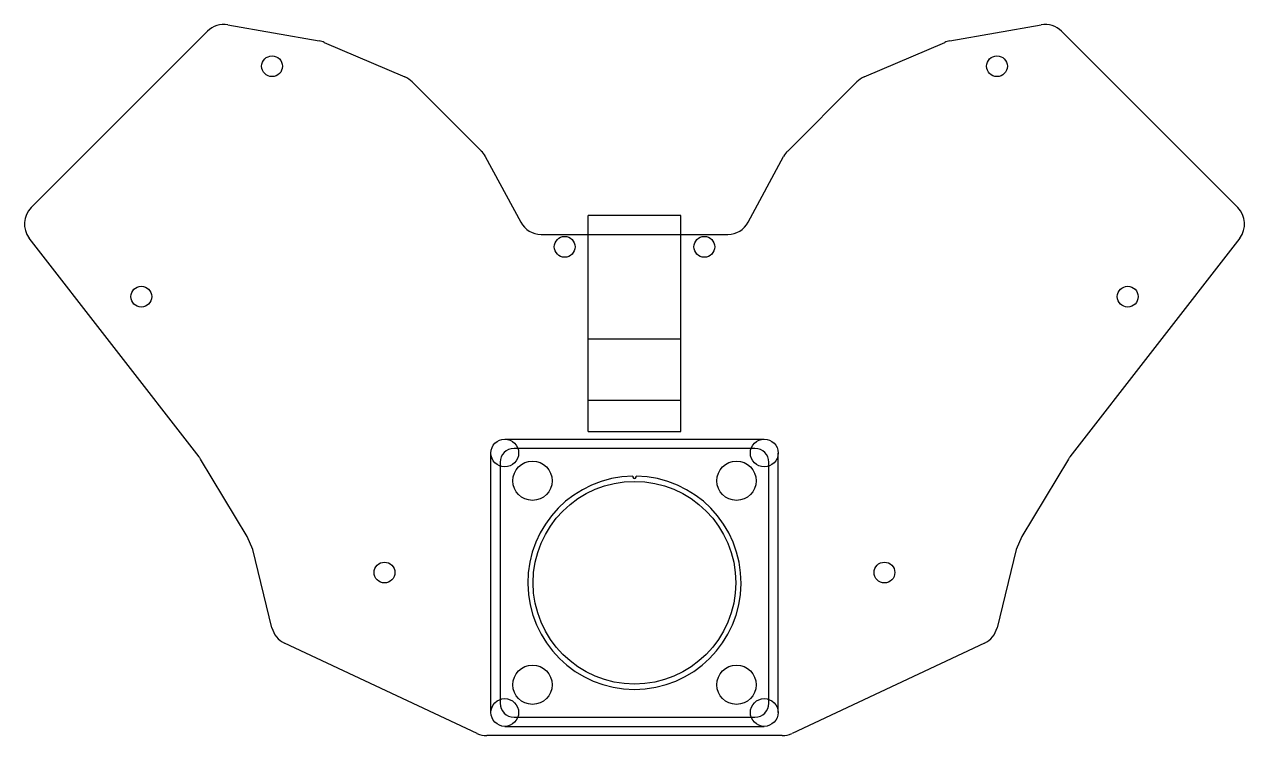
# Model space of a CAD drawing. Header units: millimetres. Extents: x 7 to 271, y -274 to -120.
import ezdxf

# ---------------------------------------------------------------- set-up
doc = ezdxf.new("R2010")
doc.units = ezdxf.units.MM

msp = doc.modelspace()

# ---------------------------------------------------------------- linework, layer by layer
for p, q in [((8.17, -159.52), (46.31, -121.37)), ((50.72, -119.98), (70.48, -123.47)), ((206.9, -123.47), (226.67, -119.98)), ((231.07, -121.37), (269.22, -159.52)), ((71.58, -123.8), (89.03, -131.27)), ((188.36, -131.27), (205.8, -123.8)), ((90.59, -132.33), (105.56, -147.3)), ((171.83, -147.3), (186.79, -132.33)), ((106.42, -148.46), (114.09, -162.7)), ((163.3, -162.7), (170.96, -148.46)), ((128.69, -207.96), (128.69, -161.21)), ((148.69, -161.21), (128.69, -161.21)), ((148.69, -207.96), (148.69, -161.21)), ((44.48, -213.45), (7.75, -166.12)), ((118.49, -165.33), (158.89, -165.33)), ((269.63, -166.12), (232.9, -213.45)), ((148.69, -187.96), (128.69, -187.96)), ((128.69, -201.21), (148.69, -201.21)), ((128.69, -207.96), (148.69, -207.96)), ((110.63, -209.62), (166.76, -209.62)), ((107.63, -268.75), (107.63, -212.62)), ((164.76, -211.62), (112.63, -211.62)), ((169.76, -268.75), (169.76, -212.62)), ((54.91, -230.66), (44.82, -213.93)), ((109.63, -214.62), (109.63, -266.75)), ((167.76, -266.75), (167.76, -214.62)), ((232.57, -213.93), (222.48, -230.66)), ((56.09, -233.48), (54.91, -230.66)), ((222.48, -230.66), (221.29, -233.48)), ((60.25, -250.42), (56.09, -233.48)), ((221.29, -233.48), (217.13, -250.42)), ((104.62, -273.28), (62.99, -253.76)), ((214.4, -253.76), (172.77, -273.28)), ((110.63, -271.75), (166.76, -271.75)), ((112.63, -269.75), (164.76, -269.75)), ((170.64, -273.75), (106.74, -273.75))]:
    msp.add_line(p, q)
for centre, radius in [((60.28, -128.96), 2.25), ((217.11, -128.96), 2.25), ((123.59, -168.02), 2.25), ((153.8, -168.02), 2.25), ((31.99, -178.8), 2.25), ((245.4, -178.8), 2.25), ((116.63, -218.62), 4.25), ((160.76, -218.62), 4.25), ((138.69, -240.68), 21.93), ((84.61, -238.48), 2.25), ((192.77, -238.48), 2.25), ((116.63, -262.75), 4.25), ((160.76, -262.75), 4.25)]:
    msp.add_circle(centre, radius)
for centre, radius, start, end in [((49.85, -124.91), 5, 79.992, 135), ((227.54, -124.91), 5, 45, 100.008), ((69.62, -128.39), 5, 66.8014, 79.992), ((207.77, -128.39), 5, 100.008, 113.1986), ((87.06, -135.87), 5, 45, 66.8014), ((190.33, -135.87), 5, 113.1986, 135), ((102.02, -150.83), 5, 28.3008, 45), ((175.36, -150.83), 5, 135, 151.6992), ((11.7, -163.05), 5, 135, 217.8143), ((265.68, -163.05), 5, 322.1857, 45), ((118.49, -160.33), 5, 208.3008, 270), ((158.89, -160.33), 5, 270, 331.6992), ((110.63, -212.62), 3, 90, 450), ((166.76, -212.62), 3, 0, 360), ((40.53, -216.51), 5, 31.0998, 37.8143), ((112.63, -214.62), 3, 90, 180), ((164.76, -214.62), 3, 0, 90), ((236.85, -216.51), 5, 142.1857, 148.9002), ((138.69, -240.68), 23.07, 90.9642, 449.0358), ((138.69, -217.72), 0.4, 166.0051, 373.9949), ((65.11, -249.23), 5, 193.7947, 244.8795), ((212.28, -249.23), 5, 295.1205, 346.2053), ((110.63, -268.75), 3, 180, 540), ((166.76, -268.75), 3, 270, 630), ((112.63, -266.75), 3, 180, 270), ((164.76, -266.75), 3, 270, 360), ((106.74, -268.75), 5, 244.8795, 270), ((170.64, -268.75), 5, 270, 295.1205)]:
    msp.add_arc(centre, radius, start, end)

doc.saveas('drawing.dxf')
